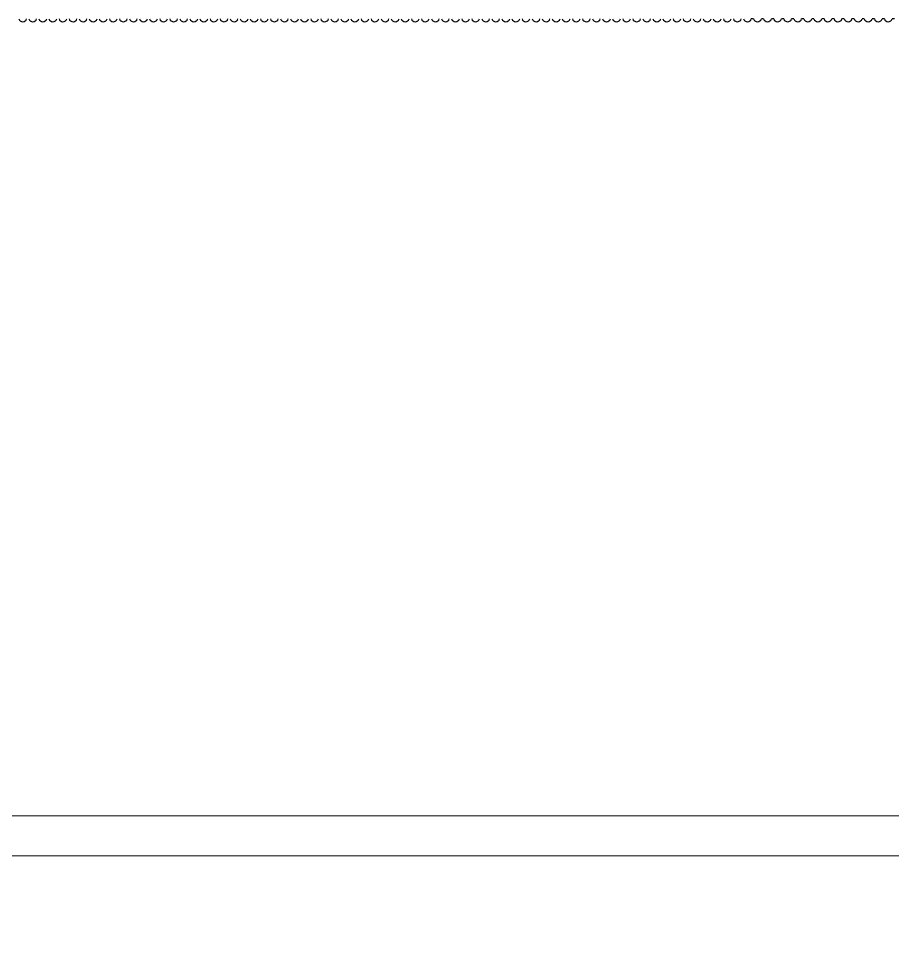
# Model space of a CAD drawing. Extents: x 4056 to 105656, y 4120 to 105720.
# Drawn here: x 30075 to 34414, y 23056 to 27723 of the extents above; entities that cross this region are included whole.
import ezdxf

# ---------------------------------------------------------------- set-up
doc = ezdxf.new("R2010")
doc.units = 13
doc.header["$MEASUREMENT"] = 0
doc.layers.add('Main Layer', color=7, linetype='Continuous', lineweight=0)

msp = doc.modelspace()

# ---------------------------------------------------------------- linework, layer by layer
for p, q in [((33725.1, 27723), (33713.9, 27723)), ((33775.1, 27723), (33763.9, 27723)), ((33825.1, 27723), (33813.9, 27723)), ((33875.1, 27723), (33863.9, 27723)), ((33925.1, 27723), (33913.9, 27723)), ((33975.1, 27723), (33963.9, 27723)), ((34025.1, 27723), (34013.9, 27723)), ((34075.1, 27723), (34063.9, 27723)), ((34125.1, 27723), (34113.9, 27723)), ((34175.1, 27723), (34163.9, 27723)), ((34225.1, 27723), (34213.9, 27723)), ((34275.1, 27723), (34263.9, 27723)), ((34325.1, 27723), (34313.9, 27723)), ((34375.1, 27723), (34363.9, 27723)), ((34425.1, 27723), (34413.9, 27723))]:
    msp.add_line(p, q)
at = {"lineweight": 0}
msp.add_line((38992.7, 23763.8), (23836.4, 23763.8), dxfattribs=at)
for points in [[(23636.4, 85789), (85861.6, 85789), (85861.6, 23563.8), (23636.4, 23563.8)], [(23636.4, 39120.1), (39192.7, 39120.1), (39192.7, 23563.8), (23636.4, 23563.8)]]:
    msp.add_lwpolyline(points, close=True, dxfattribs=at)
for centre in [(30094.5, 27728), (30144.5, 27728), (30194.5, 27728), (30244.5, 27728), (30294.5, 27728), (30344.5, 27728), (30394.5, 27728), (30444.5, 27728), (30494.5, 27728), (30544.5, 27728), (30594.5, 27728), (30644.5, 27728), (30694.5, 27728), (30744.5, 27728), (30794.5, 27728), (30844.5, 27728), (30894.5, 27728), (30944.5, 27728), (30994.5, 27728), (31044.5, 27728), (31094.5, 27728), (31144.5, 27728), (31194.5, 27728), (31244.5, 27728), (31294.5, 27728), (31344.5, 27728), (31394.5, 27728), (31444.5, 27728), (31494.5, 27728), (31544.5, 27728), (31594.5, 27728), (31644.5, 27728), (31694.5, 27728), (31744.5, 27728), (31794.5, 27728), (31844.5, 27728), (31894.5, 27728), (31944.5, 27728), (31994.5, 27728), (32044.5, 27728), (32094.5, 27728), (32144.5, 27728), (32194.5, 27728), (32244.5, 27728), (32294.5, 27728), (32344.5, 27728), (32394.5, 27728), (32444.5, 27728), (32494.5, 27728), (32544.5, 27728), (32594.5, 27728), (32644.5, 27728), (32694.5, 27728), (32744.5, 27728), (32794.5, 27728), (32844.5, 27728), (32894.5, 27728), (32944.5, 27728), (32994.5, 27728), (33044.5, 27728), (33094.5, 27728), (33144.5, 27728), (33194.5, 27728), (33244.5, 27728), (33294.5, 27728), (33344.5, 27728), (33394.5, 27728), (33444.5, 27728), (33494.5, 27728), (33544.5, 27728), (33594.5, 27728), (33644.5, 27728), (33694.5, 27728), (33744.5, 27728), (33794.5, 27728), (33844.5, 27728), (33894.5, 27728), (33944.5, 27728), (33994.5, 27728), (34044.5, 27728), (34094.5, 27728), (34144.5, 27728), (34194.5, 27728), (34244.5, 27728), (34294.5, 27728), (34344.5, 27728), (34394.5, 27728)]:
    msp.add_arc(centre, 20, 194.4775, 345.5225)
at = {"layer": 'Main Layer'}
msp.add_circle((54856, 54920.5), 50800, dxfattribs=at)

doc.saveas('drawing.dxf')
